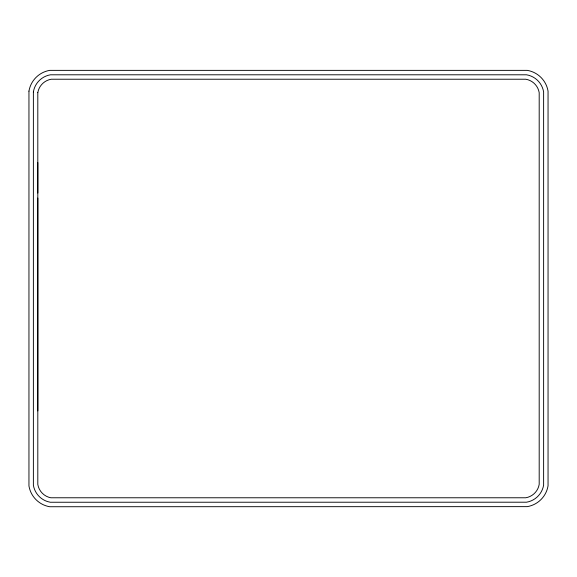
<?xml version="1.0" encoding="UTF-8"?>
<svg xmlns="http://www.w3.org/2000/svg" width="577" height="577" viewBox="0 0 577 577"><rect width="100%" height="100%" fill="white"/><g stroke="black" fill="none" stroke-linecap="round" stroke-linejoin="round"><path stroke-width="0.87" d="M37.808 162.555L37.808 193.021M37.808 198.034L37.808 410.903M37.808 92.63L37.808 484.464A16.358 16.358 0 0 0 48.764 497.259L50.819 497.771L525.784 497.771A16.351 16.351 0 0 0 539.192 484.37L539.192 92.63A16.351 16.351 0 0 0 525.784 79.229L51.216 79.229A16.351 16.351 0 0 0 37.808 92.63M28.951 91.137L28.951 485.964A25.338 25.338 0 0 0 49.716 506.736L527.284 506.635A25.338 25.338 0 0 0 548.049 485.863L548.049 91.137A25.338 25.338 0 0 0 527.284 70.365L49.716 70.365A25.338 25.338 0 0 0 28.951 91.137M33.379 91.887L33.379 485.214A20.844 20.844 0 0 0 47.343 501.521L50.271 502.25L526.534 502.206A20.844 20.844 0 0 0 543.621 485.113L543.621 91.887A20.844 20.844 0 0 0 526.534 74.794L50.466 74.794A20.844 20.844 0 0 0 33.379 91.887"/></g></svg>
